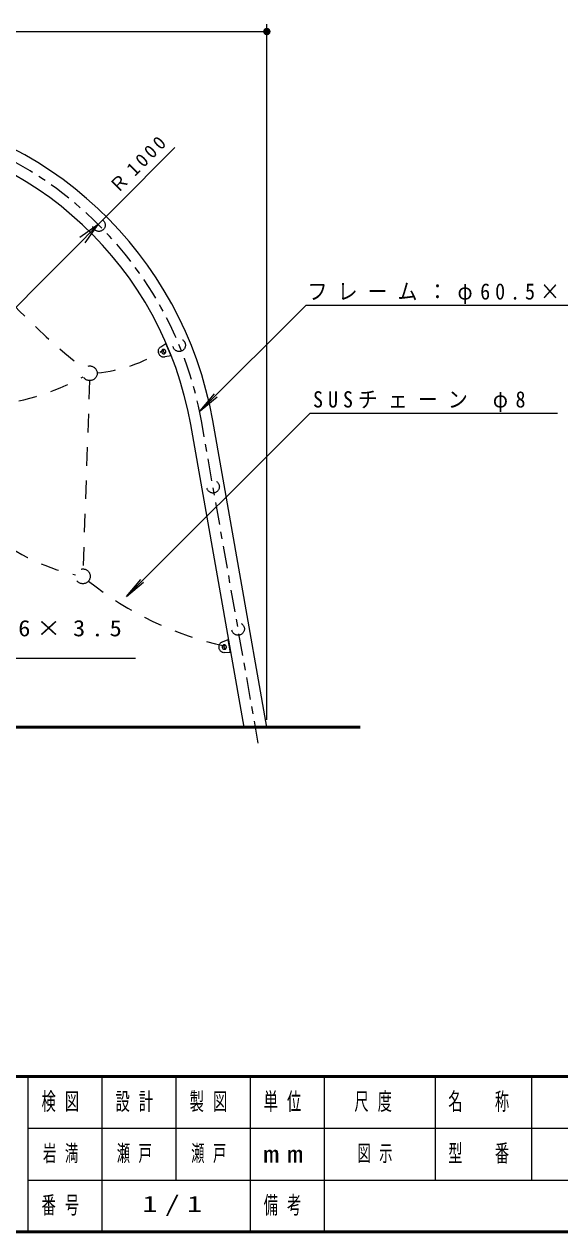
# Model space of a CAD drawing. Units: millimetres on the paper. Extents: x -365 to 0, y -12 to 257.
# Drawn here: x -238 to -165.7, y 0 to 163.2 of the extents above; entities that cross this region are included whole.
import ezdxf

# ---------------------------------------------------------------- set-up
doc = ezdxf.new("R2010")
doc.units = ezdxf.units.MM
doc.linetypes.add('USER1', pattern=[4.5, 2.5, -2])
doc.linetypes.add('USER2', pattern=[6, 3, -1, 1, -1])
doc.layers.add('LY_1', color=7, linetype='Continuous', lineweight=25)
doc.layers.add('LY_2', color=7, linetype='Continuous', lineweight=13)
doc.layers.add('LY_3', color=7, linetype='Continuous')
doc.styles.add('ＭＳ ゴシック', font='')
doc.styles.get('ＭＳ ゴシック').set_extended_font_data('MS Gothic')

# ---------------------------------------------------------------- blocks, each defined once
blk = doc.blocks.new('open_arrow')
at = {"color": 0, "linetype": 'Continuous', "lineweight": -2}
blk.add_lwpolyline([(7.5, 1.25), (0, 0), (7.5, -1.25)], dxfattribs=at)
blk = doc.blocks.new('filled_dot')
at = {"color": 0, "linetype": 'Continuous', "lineweight": -2, "const_width": 1.25}
blk.add_lwpolyline([(-0.625, 0, 1), (0.625, 0, 1)], format="xyb", close=True, dxfattribs=at)

msp = doc.modelspace()

# ---------------------------------------------------------------- linework, layer by layer
at = {"layer": 'LY_1', "lineweight": 13}
for p, q in [((-205.227, 69.176), (-205.227, 163.188)), ((-321.302, 162.188), (-205.227, 162.188)), ((-263.264, 100.676), (-217.644, 146.53)), ((-199.916, 125.225), (-214.222, 110.92)), ((-199.916, 125.225), (-157.73, 125.225)), ((-214.222, 110.92), (-212.293, 113.218)), ((-214.222, 110.92), (-211.923, 112.848)), ((-199.358, 110.641), (-224.161, 85.838)), ((-199.358, 110.641), (-165.987, 110.641)), ((-224.161, 85.838), (-222.233, 88.136)), ((-224.161, 85.838), (-221.863, 87.766)), ((-252.575, 77.52), (-222.964, 77.52))]:
    msp.add_line(p, q, dxfattribs=at)
at = {"layer": 'LY_1'}
for p, q in [((-219.557, 119.58), (-218.852, 120.039)), ((-218.168, 118.388), (-218.852, 120.039)), ((-218.168, 118.388), (-218.991, 118.215)), ((-205.227, 68.176), (-212.535, 109.621)), ((-208.298, 68.176), (-215.514, 109.096)), ((-211.22, 79.721), (-210.432, 80.018)), ((-210.122, 78.257), (-210.432, 80.018)), ((-210.122, 78.257), (-210.963, 78.267))]:
    msp.add_line(p, q, dxfattribs=at)
at = {"layer": 'LY_1', "linetype": 'USER1'}
msp.add_line((-229.176, 115.016), (-230.044, 89.575), dxfattribs=at)
at = {"layer": 'LY_1', "linetype": 'USER2', "lineweight": 13}
msp.add_line((-206.387, 66.046), (-214.024, 109.358), dxfattribs=at)
at = {"layer": 'LY_1', "lineweight": 50}
msp.add_line((-318.231, 68.176), (-192.641, 68.176), dxfattribs=at)
at = {"layer": 'LY_1'}
for points in [[(-218.991, 118.215), (-219.064, 118.192), (-219.14, 118.18), (-219.219, 118.181), (-219.298, 118.195), (-219.377, 118.22), (-219.455, 118.257), (-219.529, 118.305), (-219.599, 118.363), (-219.663, 118.43), (-219.721, 118.505), (-219.771, 118.587), (-219.812, 118.674), (-219.844, 118.765), (-219.867, 118.859), (-219.879, 118.952), (-219.881, 119.045), (-219.873, 119.136), (-219.854, 119.222), (-219.826, 119.303), (-219.788, 119.377), (-219.741, 119.442), (-219.686, 119.499), (-219.625, 119.545), (-219.557, 119.58)], [(-218.934, 118.754), (-218.972, 118.762), (-219.008, 118.775), (-219.042, 118.793), (-219.074, 118.815), (-219.104, 118.842), (-219.129, 118.872), (-219.151, 118.905), (-219.169, 118.941), (-219.182, 118.979), (-219.19, 119.018), (-219.193, 119.057), (-219.191, 119.096), (-219.184, 119.135), (-219.172, 119.172), (-219.156, 119.207), (-219.135, 119.239)], [(-210.963, 78.267), (-211.039, 78.26), (-211.116, 78.265), (-211.193, 78.283), (-211.267, 78.313), (-211.339, 78.355), (-211.407, 78.408), (-211.469, 78.471), (-211.524, 78.543), (-211.572, 78.622), (-211.612, 78.708), (-211.644, 78.799), (-211.665, 78.893), (-211.677, 78.989), (-211.679, 79.085), (-211.671, 79.179), (-211.653, 79.27), (-211.625, 79.357), (-211.588, 79.437), (-211.543, 79.509), (-211.49, 79.573), (-211.43, 79.627), (-211.364, 79.67), (-211.294, 79.702), (-211.22, 79.721)], [(-210.791, 78.781), (-210.826, 78.797), (-210.858, 78.817), (-210.888, 78.842), (-210.914, 78.871), (-210.937, 78.903), (-210.956, 78.938), (-210.97, 78.975), (-210.979, 79.014), (-210.984, 79.053), (-210.983, 79.093), (-210.978, 79.132), (-210.967, 79.17), (-210.952, 79.207), (-210.933, 79.24), (-210.909, 79.271), (-210.882, 79.297)]]:
    msp.add_lwpolyline(points, dxfattribs=at)
for points in [[(-219.276, 119.221), (-219.298, 119.211), (-219.319, 119.198), (-219.339, 119.184), (-219.358, 119.168), (-219.375, 119.15), (-219.391, 119.13), (-219.404, 119.109), (-219.416, 119.087), (-219.426, 119.064), (-219.434, 119.04), (-219.44, 119.015), (-219.444, 118.989), (-219.446, 118.963), (-219.445, 118.937), (-219.442, 118.912), (-219.437, 118.886), (-219.43, 118.861), (-219.421, 118.836), (-219.41, 118.812), (-219.398, 118.79), (-219.383, 118.768), (-219.366, 118.748), (-219.349, 118.729), (-219.329, 118.712), (-219.309, 118.697), (-219.287, 118.683), (-219.264, 118.672), (-219.24, 118.662), (-219.216, 118.655), (-219.192, 118.65), (-219.167, 118.647), (-219.142, 118.647), (-219.118, 118.648), (-219.093, 118.652), (-219.069, 118.659), (-219.046, 118.667), (-219.024, 118.677), (-219.003, 118.69), (-218.983, 118.704), (-218.964, 118.72), (-218.947, 118.738), (-218.931, 118.758), (-218.918, 118.779), (-218.906, 118.801), (-218.896, 118.824), (-218.888, 118.848), (-218.882, 118.873), (-218.878, 118.899), (-218.876, 118.925), (-218.877, 118.951), (-218.88, 118.976), (-218.885, 119.002), (-218.892, 119.027), (-218.901, 119.052), (-218.912, 119.076), (-218.924, 119.098), (-218.939, 119.12), (-218.956, 119.14), (-218.974, 119.159), (-218.993, 119.176), (-219.014, 119.191), (-219.035, 119.205), (-219.058, 119.216), (-219.082, 119.226), (-219.106, 119.233), (-219.13, 119.238), (-219.155, 119.241), (-219.18, 119.241), (-219.205, 119.24), (-219.229, 119.236), (-219.253, 119.23)], [(-211.023, 79.311), (-211.047, 79.305), (-211.071, 79.298), (-211.093, 79.288), (-211.115, 79.276), (-211.136, 79.262), (-211.155, 79.247), (-211.173, 79.229), (-211.19, 79.21), (-211.204, 79.19), (-211.217, 79.168), (-211.228, 79.145), (-211.238, 79.121), (-211.245, 79.096), (-211.25, 79.07), (-211.253, 79.044), (-211.254, 79.018), (-211.252, 78.992), (-211.249, 78.966), (-211.243, 78.941), (-211.236, 78.916), (-211.226, 78.891), (-211.214, 78.868), (-211.201, 78.846), (-211.186, 78.825), (-211.169, 78.806), (-211.15, 78.788), (-211.131, 78.772), (-211.11, 78.757), (-211.088, 78.745), (-211.065, 78.735), (-211.041, 78.727), (-211.017, 78.721), (-210.993, 78.717), (-210.968, 78.716), (-210.943, 78.717), (-210.919, 78.72), (-210.895, 78.725), (-210.872, 78.733), (-210.849, 78.743), (-210.827, 78.754), (-210.807, 78.768), (-210.787, 78.784), (-210.769, 78.801), (-210.753, 78.82), (-210.738, 78.841), (-210.725, 78.863), (-210.714, 78.886), (-210.705, 78.91), (-210.698, 78.935), (-210.693, 78.96), (-210.69, 78.986), (-210.689, 79.012), (-210.69, 79.038), (-210.694, 79.064), (-210.699, 79.09), (-210.707, 79.115), (-210.717, 79.139), (-210.728, 79.162), (-210.742, 79.184), (-210.757, 79.205), (-210.774, 79.225), (-210.792, 79.243), (-210.812, 79.259), (-210.833, 79.273), (-210.855, 79.285), (-210.878, 79.296), (-210.901, 79.304), (-210.925, 79.31), (-210.95, 79.313), (-210.974, 79.315), (-210.999, 79.314)]]:
    msp.add_lwpolyline(points, close=True, dxfattribs=at)
at = {"layer": 'LY_1', "linetype": 'USER1', "lineweight": 13}
for centre in [(-227.909, 136.031), (-217.07, 119.809), (-212.493, 100.676), (-209.107, 81.472)]:
    msp.add_circle(centre, 0.85, dxfattribs=at)
at = {"layer": 'LY_1', "linetype": 'USER1'}
for centre in [(-229.142, 116.015), (-230.078, 88.575)]:
    msp.add_circle(centre, 1, dxfattribs=at)
at = {"layer": 'LY_1'}
for radius, end in [(51.513, 83.74472), (48.487, 83.74471)]:
    msp.add_arc((-263.264, 100.676), radius, 10, end, dxfattribs=at)
at = {"layer": 'LY_1', "linetype": 'USER2', "lineweight": 13}
msp.add_arc((-263.264, 100.676), 50, 10, 169.99943, dxfattribs=at)
at = {"layer": 'LY_1', "linetype": 'USER1'}
for centre, radius, start, end in [((-173.391, 188.354), 91.329, 215.00339, 231.75171), ((-229.902, 135.771), 19.771, 275.10074, 302.69958), ((-246.097, 145.416), 33.939, 274.93098, 298.2828), ((-225.004, 115.606), 27.502, 228.37878, 257.28501), ((-201.382, 122.825), 44.683, 231.32438, 257.70515)]:
    msp.add_arc(centre, radius, start, end, dxfattribs=at)
at = {"layer": 'LY_2', "lineweight": 50}
for p, q in [((-365, 21), (0, 21)), ((-365, 0), (0, 0))]:
    msp.add_line(p, q, dxfattribs=at)
at = {"layer": 'LY_2', "lineweight": 25}
for p, q in [((-237.5, 21), (-237.5, 0)), ((-227.5, 21), (-227.5, 7)), ((-217.5, 21), (-217.5, 7)), ((-207.5, 21), (-207.5, 0)), ((-197.5, 21), (-197.5, 7)), ((-182.5, 21), (-182.5, 7)), ((-182.5, 14), (-70, 14)), ((-237.5, 7), (0, 7)), ((-197.5, 7), (-197.5, 0))]:
    msp.add_line(p, q, dxfattribs=at)
at = {"layer": 'LY_2'}
for p, q in [((-169.5, 21), (-169.5, 7)), ((-237.5, 14), (-182.5, 14)), ((-227.5, 7), (-227.5, 0))]:
    msp.add_line(p, q, dxfattribs=at)

# ---------------------------------------------------------------- block references
at = {"layer": 'LY_1', "lineweight": 13, "xscale": 0.4, "yscale": 0.4}
for name, p, rotation in [('filled_dot', (-205.227, 162.188), 180), ('open_arrow', (-227.999, 136.121), 225.1)]:
    msp.add_blockref(name, p, dxfattribs=dict(at, rotation=rotation))

# ---------------------------------------------------------------- texts
at = {"layer": 'LY_1', "insert": (-221.879, 143.691), "char_height": 1.833, "attachment_point": 8, "rotation": 45.146, "style": 'ＭＳ ゴシック'}
msp.add_mtext('\\T1.33;Ｒ1000', dxfattribs=at)
at = {"layer": 'LY_1', "char_height": 2.199, "style": 'ＭＳ ゴシック'}
for s, insert, attachment_point in [('\\T1.5;\\W0.9;フレーム：φ60.5×3.8', (-199.73, 125.375), 7), ('\\T1.5;\\W0.9;SUSチェーン\\~φ8', (-198.987, 110.791), 7), ('\\T1.5;\\W1.1;φ48.6×3.5', (-249.964, 82.67), 1), ('\\T1.64;\\W0.6;瀬戸', (-225.5, 10.5), 4)]:
    msp.add_mtext(s, dxfattribs=dict(at, insert=insert, attachment_point=attachment_point))
at = {"layer": 'LY_2', "char_height": 2.346, "attachment_point": 5, "style": 'ＭＳ ゴシック'}
for s, insert in [('\\T1.64;\\W0.6;検図', (-232.5, 17.5)), ('\\T1.64;\\W0.6;設計', (-222.5, 17.5)), ('\\T1.64;\\W0.6;製図', (-212.5, 17.5)), ('\\T1.64;\\W0.6;単位', (-202.5, 17.5)), ('\\T1.64;\\W0.6;尺度', (-190.25, 17.5)), ('\\T1.64;\\W0.6;名\u3000称', (-176, 17.5)), ('\\T1.64;\\W0.6;型\u3000番', (-176, 10.5)), ('\\T1.5;\\W1.35;mm', (-202.5, 10.5)), ('\\T1.64;\\W0.6;番号', (-232.5, 3.5)), ('\\T1.64;\\W0.6;備考', (-202.5, 3.5))]:
    msp.add_mtext(s, dxfattribs=dict(at, insert=insert))
at = {"layer": 'LY_3', "char_height": 2.199, "style": 'ＭＳ ゴシック'}
for s, insert, attachment_point in [('\\T1.64;\\W0.6;岩満', (-232.5, 10.5), 5), ('\\T1.64;\\W0.6;瀬戸', (-212.5, 10.5), 5), ('\\T1.64;\\W0.6;図示', (-193, 10.5), 4), ('\\T1.5;\\W1.35;1/1', (-217.5, 3.5), 5)]:
    msp.add_mtext(s, dxfattribs=dict(at, insert=insert, attachment_point=attachment_point))

doc.saveas('drawing.dxf')
